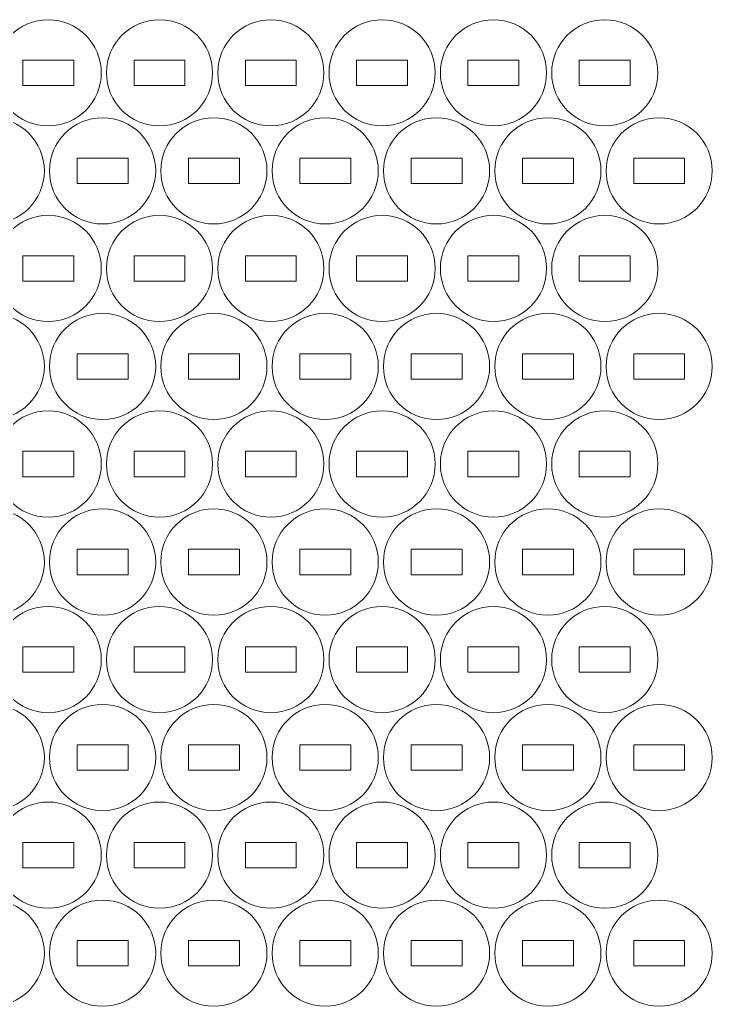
# Model space of a CAD drawing. Header units: millimetres. Extents: x -337 to 336, y -261 to 261.
# Drawn here: x 172.8 to 254.3, y -103 to 13.1 of the extents above; entities that cross this region are included whole.
import ezdxf

# ---------------------------------------------------------------- set-up
doc = ezdxf.new("R2010")
doc.units = ezdxf.units.MM
doc.header["$MEASUREMENT"] = 0
doc.layers.add('Camada 1', color=7, linetype='Continuous')

msp = doc.modelspace()

# ---------------------------------------------------------------- linework, layer by layer
at = {"layer": 'Camada 1', "lineweight": 20}
for points in [[(169.8763, 6.8705), (169.8763, 3.4187), (172.6745, 0.6205), (176.1263, 0.6205), (176.1263, 0.6205), (179.5781, 0.6205), (182.3763, 3.4187), (182.3763, 6.8705), (182.3763, 6.8705), (182.3763, 10.3223), (179.5781, 13.1205), (176.1263, 13.1205), (176.1263, 13.1205), (172.6745, 13.1205), (169.8763, 10.3223), (169.8763, 6.8705)], [(182.9799, 6.8705), (182.9799, 3.4187), (185.7781, 0.6205), (189.2299, 0.6205), (189.2299, 0.6205), (192.6817, 0.6205), (195.4799, 3.4187), (195.4799, 6.8705), (195.4799, 6.8705), (195.4799, 10.3223), (192.6817, 13.1205), (189.2299, 13.1205), (189.2299, 13.1205), (185.7781, 13.1205), (182.9799, 10.3223), (182.9799, 6.8705)], [(196.0835, 6.8705), (196.0835, 3.4187), (198.8817, 0.6205), (202.3335, 0.6205), (202.3335, 0.6205), (205.7853, 0.6205), (208.5835, 3.4187), (208.5835, 6.8705), (208.5835, 6.8705), (208.5835, 10.3223), (205.7853, 13.1205), (202.3335, 13.1205), (202.3335, 13.1205), (198.8817, 13.1205), (196.0835, 10.3223), (196.0835, 6.8705)], [(209.1871, 6.8705), (209.1871, 3.4187), (211.9853, 0.6205), (215.4371, 0.6205), (215.4371, 0.6205), (218.8889, 0.6205), (221.6871, 3.4187), (221.6871, 6.8705), (221.6871, 6.8705), (221.6871, 10.3223), (218.8889, 13.1205), (215.4371, 13.1205), (215.4371, 13.1205), (211.9853, 13.1205), (209.1871, 10.3223), (209.1871, 6.8705)], [(222.2907, 6.8705), (222.2907, 3.4187), (225.0889, 0.6205), (228.5407, 0.6205), (228.5407, 0.6205), (231.9925, 0.6205), (234.7907, 3.4187), (234.7907, 6.8705), (234.7907, 6.8705), (234.7907, 10.3223), (231.9925, 13.1205), (228.5407, 13.1205), (228.5407, 13.1205), (225.0889, 13.1205), (222.2907, 10.3223), (222.2907, 6.8705)], [(235.3943, 6.8705), (235.3943, 3.4187), (238.1925, 0.6205), (241.6443, 0.6205), (241.6443, 0.6205), (245.0961, 0.6205), (247.8943, 3.4187), (247.8943, 6.8705), (247.8943, 6.8705), (247.8943, 10.3223), (245.0961, 13.1205), (241.6443, 13.1205), (241.6443, 13.1205), (238.1925, 13.1205), (235.3943, 10.3223), (235.3943, 6.8705)], [(173.1263, 8.3705), (173.1263, 8.3705), (173.1263, 5.3705), (173.1263, 5.3705), (173.1263, 5.3705), (173.1263, 5.3705), (179.1263, 5.3705), (179.1263, 5.3705), (179.1263, 5.3705), (179.1263, 5.3705), (179.1263, 8.3705), (179.1263, 8.3705), (179.1263, 8.3705), (179.1263, 8.3705), (173.1263, 8.3705), (173.1263, 8.3705)], [(186.2299, 8.3705), (186.2299, 8.3705), (186.2299, 5.3705), (186.2299, 5.3705), (186.2299, 5.3705), (186.2299, 5.3705), (192.2299, 5.3705), (192.2299, 5.3705), (192.2299, 5.3705), (192.2299, 5.3705), (192.2299, 8.3705), (192.2299, 8.3705), (192.2299, 8.3705), (192.2299, 8.3705), (186.2299, 8.3705), (186.2299, 8.3705)], [(199.3335, 8.3705), (199.3335, 8.3705), (199.3335, 5.3705), (199.3335, 5.3705), (199.3335, 5.3705), (199.3335, 5.3705), (205.3335, 5.3705), (205.3335, 5.3705), (205.3335, 5.3705), (205.3335, 5.3705), (205.3335, 8.3705), (205.3335, 8.3705), (205.3335, 8.3705), (205.3335, 8.3705), (199.3335, 8.3705), (199.3335, 8.3705)], [(212.4371, 8.3705), (212.4371, 8.3705), (212.4371, 5.3705), (212.4371, 5.3705), (212.4371, 5.3705), (212.4371, 5.3705), (218.4371, 5.3705), (218.4371, 5.3705), (218.4371, 5.3705), (218.4371, 5.3705), (218.4371, 8.3705), (218.4371, 8.3705), (218.4371, 8.3705), (218.4371, 8.3705), (212.4371, 8.3705), (212.4371, 8.3705)], [(225.5407, 8.3705), (225.5407, 8.3705), (225.5407, 5.3705), (225.5407, 5.3705), (225.5407, 5.3705), (225.5407, 5.3705), (231.5407, 5.3705), (231.5407, 5.3705), (231.5407, 5.3705), (231.5407, 5.3705), (231.5407, 8.3705), (231.5407, 8.3705), (231.5407, 8.3705), (231.5407, 8.3705), (225.5407, 8.3705), (225.5407, 8.3705)], [(238.6443, 8.3705), (238.6443, 8.3705), (238.6443, 5.3705), (238.6443, 5.3705), (238.6443, 5.3705), (238.6443, 5.3705), (244.6443, 5.3705), (244.6443, 5.3705), (244.6443, 5.3705), (244.6443, 5.3705), (244.6443, 8.3705), (244.6443, 8.3705), (244.6443, 8.3705), (244.6443, 8.3705), (238.6443, 8.3705), (238.6443, 8.3705)], [(163.1756, -4.6653), (163.1756, -8.1171), (165.9738, -10.9153), (169.4256, -10.9153), (169.4256, -10.9153), (172.8774, -10.9153), (175.6756, -8.1171), (175.6756, -4.6653), (175.6756, -4.6653), (175.6756, -1.2135), (172.8774, 1.5847), (169.4256, 1.5847), (169.4256, 1.5847), (165.9738, 1.5847), (163.1756, -1.2135), (163.1756, -4.6653)], [(176.2792, -4.6653), (176.2792, -8.1171), (179.0774, -10.9153), (182.5292, -10.9153), (182.5292, -10.9153), (185.981, -10.9153), (188.7792, -8.1171), (188.7792, -4.6653), (188.7792, -4.6653), (188.7792, -1.2135), (185.981, 1.5847), (182.5292, 1.5847), (182.5292, 1.5847), (179.0774, 1.5847), (176.2792, -1.2135), (176.2792, -4.6653)], [(189.3828, -4.6653), (189.3828, -8.1171), (192.181, -10.9153), (195.6328, -10.9153), (195.6328, -10.9153), (199.0846, -10.9153), (201.8828, -8.1171), (201.8828, -4.6653), (201.8828, -4.6653), (201.8828, -1.2135), (199.0846, 1.5847), (195.6328, 1.5847), (195.6328, 1.5847), (192.181, 1.5847), (189.3828, -1.2135), (189.3828, -4.6653)], [(202.4864, -4.6653), (202.4864, -8.1171), (205.2846, -10.9153), (208.7364, -10.9153), (208.7364, -10.9153), (212.1882, -10.9153), (214.9864, -8.1171), (214.9864, -4.6653), (214.9864, -4.6653), (214.9864, -1.2135), (212.1882, 1.5847), (208.7364, 1.5847), (208.7364, 1.5847), (205.2846, 1.5847), (202.4864, -1.2135), (202.4864, -4.6653)], [(215.59, -4.6653), (215.59, -8.1171), (218.3882, -10.9153), (221.84, -10.9153), (221.84, -10.9153), (225.2918, -10.9153), (228.09, -8.1171), (228.09, -4.6653), (228.09, -4.6653), (228.09, -1.2135), (225.2918, 1.5847), (221.84, 1.5847), (221.84, 1.5847), (218.3882, 1.5847), (215.59, -1.2135), (215.59, -4.6653)], [(228.6936, -4.6653), (228.6936, -8.1171), (231.4918, -10.9153), (234.9436, -10.9153), (234.9436, -10.9153), (238.3954, -10.9153), (241.1936, -8.1171), (241.1936, -4.6653), (241.1936, -4.6653), (241.1936, -1.2135), (238.3954, 1.5847), (234.9436, 1.5847), (234.9436, 1.5847), (231.4918, 1.5847), (228.6936, -1.2135), (228.6936, -4.6653)], [(241.7972, -4.6653), (241.7972, -8.1171), (244.5954, -10.9153), (248.0472, -10.9153), (248.0472, -10.9153), (251.499, -10.9153), (254.2972, -8.1171), (254.2972, -4.6653), (254.2972, -4.6653), (254.2972, -1.2135), (251.499, 1.5847), (248.0472, 1.5847), (248.0472, 1.5847), (244.5954, 1.5847), (241.7972, -1.2135), (241.7972, -4.6653)], [(179.5292, -3.1653), (179.5292, -3.1653), (179.5292, -6.1653), (179.5292, -6.1653), (179.5292, -6.1653), (179.5292, -6.1653), (185.5292, -6.1653), (185.5292, -6.1653), (185.5292, -6.1653), (185.5292, -6.1653), (185.5292, -3.1653), (185.5292, -3.1653), (185.5292, -3.1653), (185.5292, -3.1653), (179.5292, -3.1653), (179.5292, -3.1653)], [(192.6328, -3.1653), (192.6328, -3.1653), (192.6328, -6.1653), (192.6328, -6.1653), (192.6328, -6.1653), (192.6328, -6.1653), (198.6328, -6.1653), (198.6328, -6.1653), (198.6328, -6.1653), (198.6328, -6.1653), (198.6328, -3.1653), (198.6328, -3.1653), (198.6328, -3.1653), (198.6328, -3.1653), (192.6328, -3.1653), (192.6328, -3.1653)], [(205.7364, -3.1653), (205.7364, -3.1653), (205.7364, -6.1653), (205.7364, -6.1653), (205.7364, -6.1653), (205.7364, -6.1653), (211.7364, -6.1653), (211.7364, -6.1653), (211.7364, -6.1653), (211.7364, -6.1653), (211.7364, -3.1653), (211.7364, -3.1653), (211.7364, -3.1653), (211.7364, -3.1653), (205.7364, -3.1653), (205.7364, -3.1653)], [(218.84, -3.1653), (218.84, -3.1653), (218.84, -6.1653), (218.84, -6.1653), (218.84, -6.1653), (218.84, -6.1653), (224.84, -6.1653), (224.84, -6.1653), (224.84, -6.1653), (224.84, -6.1653), (224.84, -3.1653), (224.84, -3.1653), (224.84, -3.1653), (224.84, -3.1653), (218.84, -3.1653), (218.84, -3.1653)], [(231.9436, -3.1653), (231.9436, -3.1653), (231.9436, -6.1653), (231.9436, -6.1653), (231.9436, -6.1653), (231.9436, -6.1653), (237.9436, -6.1653), (237.9436, -6.1653), (237.9436, -6.1653), (237.9436, -6.1653), (237.9436, -3.1653), (237.9436, -3.1653), (237.9436, -3.1653), (237.9436, -3.1653), (231.9436, -3.1653), (231.9436, -3.1653)], [(245.0472, -3.1653), (245.0472, -3.1653), (245.0472, -6.1653), (245.0472, -6.1653), (245.0472, -6.1653), (245.0472, -6.1653), (251.0472, -6.1653), (251.0472, -6.1653), (251.0472, -6.1653), (251.0472, -6.1653), (251.0472, -3.1653), (251.0472, -3.1653), (251.0472, -3.1653), (251.0472, -3.1653), (245.0472, -3.1653), (245.0472, -3.1653)], [(169.8763, -16.1483), (169.8763, -19.6001), (172.6745, -22.3983), (176.1263, -22.3983), (176.1263, -22.3983), (179.5781, -22.3983), (182.3763, -19.6001), (182.3763, -16.1483), (182.3763, -16.1483), (182.3763, -12.6965), (179.5781, -9.8983), (176.1263, -9.8983), (176.1263, -9.8983), (172.6745, -9.8983), (169.8763, -12.6965), (169.8763, -16.1483)], [(182.9799, -16.1483), (182.9799, -19.6001), (185.7781, -22.3983), (189.2299, -22.3983), (189.2299, -22.3983), (192.6817, -22.3983), (195.4799, -19.6001), (195.4799, -16.1483), (195.4799, -16.1483), (195.4799, -12.6965), (192.6817, -9.8983), (189.2299, -9.8983), (189.2299, -9.8983), (185.7781, -9.8983), (182.9799, -12.6965), (182.9799, -16.1483)], [(196.0835, -16.1483), (196.0835, -19.6001), (198.8817, -22.3983), (202.3335, -22.3983), (202.3335, -22.3983), (205.7853, -22.3983), (208.5835, -19.6001), (208.5835, -16.1483), (208.5835, -16.1483), (208.5835, -12.6965), (205.7853, -9.8983), (202.3335, -9.8983), (202.3335, -9.8983), (198.8817, -9.8983), (196.0835, -12.6965), (196.0835, -16.1483)], [(209.1871, -16.1483), (209.1871, -19.6001), (211.9853, -22.3983), (215.4371, -22.3983), (215.4371, -22.3983), (218.8889, -22.3983), (221.6871, -19.6001), (221.6871, -16.1483), (221.6871, -16.1483), (221.6871, -12.6965), (218.8889, -9.8983), (215.4371, -9.8983), (215.4371, -9.8983), (211.9853, -9.8983), (209.1871, -12.6965), (209.1871, -16.1483)], [(222.2907, -16.1483), (222.2907, -19.6001), (225.0889, -22.3983), (228.5407, -22.3983), (228.5407, -22.3983), (231.9925, -22.3983), (234.7907, -19.6001), (234.7907, -16.1483), (234.7907, -16.1483), (234.7907, -12.6965), (231.9925, -9.8983), (228.5407, -9.8983), (228.5407, -9.8983), (225.0889, -9.8983), (222.2907, -12.6965), (222.2907, -16.1483)], [(235.3943, -16.1483), (235.3943, -19.6001), (238.1925, -22.3983), (241.6443, -22.3983), (241.6443, -22.3983), (245.0961, -22.3983), (247.8943, -19.6001), (247.8943, -16.1483), (247.8943, -16.1483), (247.8943, -12.6965), (245.0961, -9.8983), (241.6443, -9.8983), (241.6443, -9.8983), (238.1925, -9.8983), (235.3943, -12.6965), (235.3943, -16.1483)], [(173.1263, -14.6483), (173.1263, -14.6483), (173.1263, -17.6483), (173.1263, -17.6483), (173.1263, -17.6483), (173.1263, -17.6483), (179.1263, -17.6483), (179.1263, -17.6483), (179.1263, -17.6483), (179.1263, -17.6483), (179.1263, -14.6483), (179.1263, -14.6483), (179.1263, -14.6483), (179.1263, -14.6483), (173.1263, -14.6483), (173.1263, -14.6483)], [(186.2299, -14.6483), (186.2299, -14.6483), (186.2299, -17.6483), (186.2299, -17.6483), (186.2299, -17.6483), (186.2299, -17.6483), (192.2299, -17.6483), (192.2299, -17.6483), (192.2299, -17.6483), (192.2299, -17.6483), (192.2299, -14.6483), (192.2299, -14.6483), (192.2299, -14.6483), (192.2299, -14.6483), (186.2299, -14.6483), (186.2299, -14.6483)], [(199.3335, -14.6483), (199.3335, -14.6483), (199.3335, -17.6483), (199.3335, -17.6483), (199.3335, -17.6483), (199.3335, -17.6483), (205.3335, -17.6483), (205.3335, -17.6483), (205.3335, -17.6483), (205.3335, -17.6483), (205.3335, -14.6483), (205.3335, -14.6483), (205.3335, -14.6483), (205.3335, -14.6483), (199.3335, -14.6483), (199.3335, -14.6483)], [(212.4371, -14.6483), (212.4371, -14.6483), (212.4371, -17.6483), (212.4371, -17.6483), (212.4371, -17.6483), (212.4371, -17.6483), (218.4371, -17.6483), (218.4371, -17.6483), (218.4371, -17.6483), (218.4371, -17.6483), (218.4371, -14.6483), (218.4371, -14.6483), (218.4371, -14.6483), (218.4371, -14.6483), (212.4371, -14.6483), (212.4371, -14.6483)], [(225.5407, -14.6483), (225.5407, -14.6483), (225.5407, -17.6483), (225.5407, -17.6483), (225.5407, -17.6483), (225.5407, -17.6483), (231.5407, -17.6483), (231.5407, -17.6483), (231.5407, -17.6483), (231.5407, -17.6483), (231.5407, -14.6483), (231.5407, -14.6483), (231.5407, -14.6483), (231.5407, -14.6483), (225.5407, -14.6483), (225.5407, -14.6483)], [(238.6443, -14.6483), (238.6443, -14.6483), (238.6443, -17.6483), (238.6443, -17.6483), (238.6443, -17.6483), (238.6443, -17.6483), (244.6443, -17.6483), (244.6443, -17.6483), (244.6443, -17.6483), (244.6443, -17.6483), (244.6443, -14.6483), (244.6443, -14.6483), (244.6443, -14.6483), (244.6443, -14.6483), (238.6443, -14.6483), (238.6443, -14.6483)], [(163.1756, -27.6841), (163.1756, -31.1359), (165.9738, -33.9341), (169.4256, -33.9341), (169.4256, -33.9341), (172.8774, -33.9341), (175.6756, -31.1359), (175.6756, -27.6841), (175.6756, -27.6841), (175.6756, -24.2323), (172.8774, -21.4341), (169.4256, -21.4341), (169.4256, -21.4341), (165.9738, -21.4341), (163.1756, -24.2323), (163.1756, -27.6841)], [(176.2792, -27.6841), (176.2792, -31.1359), (179.0774, -33.9341), (182.5292, -33.9341), (182.5292, -33.9341), (185.981, -33.9341), (188.7792, -31.1359), (188.7792, -27.6841), (188.7792, -27.6841), (188.7792, -24.2323), (185.981, -21.4341), (182.5292, -21.4341), (182.5292, -21.4341), (179.0774, -21.4341), (176.2792, -24.2323), (176.2792, -27.6841)], [(189.3828, -27.6841), (189.3828, -31.1359), (192.181, -33.9341), (195.6328, -33.9341), (195.6328, -33.9341), (199.0846, -33.9341), (201.8828, -31.1359), (201.8828, -27.6841), (201.8828, -27.6841), (201.8828, -24.2323), (199.0846, -21.4341), (195.6328, -21.4341), (195.6328, -21.4341), (192.181, -21.4341), (189.3828, -24.2323), (189.3828, -27.6841)], [(202.4864, -27.6841), (202.4864, -31.1359), (205.2846, -33.9341), (208.7364, -33.9341), (208.7364, -33.9341), (212.1882, -33.9341), (214.9864, -31.1359), (214.9864, -27.6841), (214.9864, -27.6841), (214.9864, -24.2323), (212.1882, -21.4341), (208.7364, -21.4341), (208.7364, -21.4341), (205.2846, -21.4341), (202.4864, -24.2323), (202.4864, -27.6841)], [(215.59, -27.6841), (215.59, -31.1359), (218.3882, -33.9341), (221.84, -33.9341), (221.84, -33.9341), (225.2918, -33.9341), (228.09, -31.1359), (228.09, -27.6841), (228.09, -27.6841), (228.09, -24.2323), (225.2918, -21.4341), (221.84, -21.4341), (221.84, -21.4341), (218.3882, -21.4341), (215.59, -24.2323), (215.59, -27.6841)], [(228.6936, -27.6841), (228.6936, -31.1359), (231.4918, -33.9341), (234.9436, -33.9341), (234.9436, -33.9341), (238.3954, -33.9341), (241.1936, -31.1359), (241.1936, -27.6841), (241.1936, -27.6841), (241.1936, -24.2323), (238.3954, -21.4341), (234.9436, -21.4341), (234.9436, -21.4341), (231.4918, -21.4341), (228.6936, -24.2323), (228.6936, -27.6841)], [(241.7972, -27.6841), (241.7972, -31.1359), (244.5954, -33.9341), (248.0472, -33.9341), (248.0472, -33.9341), (251.499, -33.9341), (254.2972, -31.1359), (254.2972, -27.6841), (254.2972, -27.6841), (254.2972, -24.2323), (251.499, -21.4341), (248.0472, -21.4341), (248.0472, -21.4341), (244.5954, -21.4341), (241.7972, -24.2323), (241.7972, -27.6841)], [(179.5292, -26.1841), (179.5292, -26.1841), (179.5292, -29.1841), (179.5292, -29.1841), (179.5292, -29.1841), (179.5292, -29.1841), (185.5292, -29.1841), (185.5292, -29.1841), (185.5292, -29.1841), (185.5292, -29.1841), (185.5292, -26.1841), (185.5292, -26.1841), (185.5292, -26.1841), (185.5292, -26.1841), (179.5292, -26.1841), (179.5292, -26.1841)], [(192.6328, -26.1841), (192.6328, -26.1841), (192.6328, -29.1841), (192.6328, -29.1841), (192.6328, -29.1841), (192.6328, -29.1841), (198.6328, -29.1841), (198.6328, -29.1841), (198.6328, -29.1841), (198.6328, -29.1841), (198.6328, -26.1841), (198.6328, -26.1841), (198.6328, -26.1841), (198.6328, -26.1841), (192.6328, -26.1841), (192.6328, -26.1841)], [(205.7364, -26.1841), (205.7364, -26.1841), (205.7364, -29.1841), (205.7364, -29.1841), (205.7364, -29.1841), (205.7364, -29.1841), (211.7364, -29.1841), (211.7364, -29.1841), (211.7364, -29.1841), (211.7364, -29.1841), (211.7364, -26.1841), (211.7364, -26.1841), (211.7364, -26.1841), (211.7364, -26.1841), (205.7364, -26.1841), (205.7364, -26.1841)], [(218.84, -26.1841), (218.84, -26.1841), (218.84, -29.1841), (218.84, -29.1841), (218.84, -29.1841), (218.84, -29.1841), (224.84, -29.1841), (224.84, -29.1841), (224.84, -29.1841), (224.84, -29.1841), (224.84, -26.1841), (224.84, -26.1841), (224.84, -26.1841), (224.84, -26.1841), (218.84, -26.1841), (218.84, -26.1841)], [(231.9436, -26.1841), (231.9436, -26.1841), (231.9436, -29.1841), (231.9436, -29.1841), (231.9436, -29.1841), (231.9436, -29.1841), (237.9436, -29.1841), (237.9436, -29.1841), (237.9436, -29.1841), (237.9436, -29.1841), (237.9436, -26.1841), (237.9436, -26.1841), (237.9436, -26.1841), (237.9436, -26.1841), (231.9436, -26.1841), (231.9436, -26.1841)], [(245.0472, -26.1841), (245.0472, -26.1841), (245.0472, -29.1841), (245.0472, -29.1841), (245.0472, -29.1841), (245.0472, -29.1841), (251.0472, -29.1841), (251.0472, -29.1841), (251.0472, -29.1841), (251.0472, -29.1841), (251.0472, -26.1841), (251.0472, -26.1841), (251.0472, -26.1841), (251.0472, -26.1841), (245.0472, -26.1841), (245.0472, -26.1841)], [(169.8763, -39.1671), (169.8763, -42.6189), (172.6745, -45.4171), (176.1263, -45.4171), (176.1263, -45.4171), (179.5781, -45.4171), (182.3763, -42.6189), (182.3763, -39.1671), (182.3763, -39.1671), (182.3763, -35.7153), (179.5781, -32.9171), (176.1263, -32.9171), (176.1263, -32.9171), (172.6745, -32.9171), (169.8763, -35.7153), (169.8763, -39.1671)], [(182.9799, -39.1671), (182.9799, -42.6189), (185.7781, -45.4171), (189.2299, -45.4171), (189.2299, -45.4171), (192.6817, -45.4171), (195.4799, -42.6189), (195.4799, -39.1671), (195.4799, -39.1671), (195.4799, -35.7153), (192.6817, -32.9171), (189.2299, -32.9171), (189.2299, -32.9171), (185.7781, -32.9171), (182.9799, -35.7153), (182.9799, -39.1671)], [(196.0835, -39.1671), (196.0835, -42.6189), (198.8817, -45.4171), (202.3335, -45.4171), (202.3335, -45.4171), (205.7853, -45.4171), (208.5835, -42.6189), (208.5835, -39.1671), (208.5835, -39.1671), (208.5835, -35.7153), (205.7853, -32.9171), (202.3335, -32.9171), (202.3335, -32.9171), (198.8817, -32.9171), (196.0835, -35.7153), (196.0835, -39.1671)], [(209.1871, -39.1671), (209.1871, -42.6189), (211.9853, -45.4171), (215.4371, -45.4171), (215.4371, -45.4171), (218.8889, -45.4171), (221.6871, -42.6189), (221.6871, -39.1671), (221.6871, -39.1671), (221.6871, -35.7153), (218.8889, -32.9171), (215.4371, -32.9171), (215.4371, -32.9171), (211.9853, -32.9171), (209.1871, -35.7153), (209.1871, -39.1671)], [(222.2907, -39.1671), (222.2907, -42.6189), (225.0889, -45.4171), (228.5407, -45.4171), (228.5407, -45.4171), (231.9925, -45.4171), (234.7907, -42.6189), (234.7907, -39.1671), (234.7907, -39.1671), (234.7907, -35.7153), (231.9925, -32.9171), (228.5407, -32.9171), (228.5407, -32.9171), (225.0889, -32.9171), (222.2907, -35.7153), (222.2907, -39.1671)], [(235.3943, -39.1671), (235.3943, -42.6189), (238.1925, -45.4171), (241.6443, -45.4171), (241.6443, -45.4171), (245.0961, -45.4171), (247.8943, -42.6189), (247.8943, -39.1671), (247.8943, -39.1671), (247.8943, -35.7153), (245.0961, -32.9171), (241.6443, -32.9171), (241.6443, -32.9171), (238.1925, -32.9171), (235.3943, -35.7153), (235.3943, -39.1671)], [(173.1263, -37.6671), (173.1263, -37.6671), (173.1263, -40.6671), (173.1263, -40.6671), (173.1263, -40.6671), (173.1263, -40.6671), (179.1263, -40.6671), (179.1263, -40.6671), (179.1263, -40.6671), (179.1263, -40.6671), (179.1263, -37.6671), (179.1263, -37.6671), (179.1263, -37.6671), (179.1263, -37.6671), (173.1263, -37.6671), (173.1263, -37.6671)], [(186.2299, -37.6671), (186.2299, -37.6671), (186.2299, -40.6671), (186.2299, -40.6671), (186.2299, -40.6671), (186.2299, -40.6671), (192.2299, -40.6671), (192.2299, -40.6671), (192.2299, -40.6671), (192.2299, -40.6671), (192.2299, -37.6671), (192.2299, -37.6671), (192.2299, -37.6671), (192.2299, -37.6671), (186.2299, -37.6671), (186.2299, -37.6671)], [(199.3335, -37.6671), (199.3335, -37.6671), (199.3335, -40.6671), (199.3335, -40.6671), (199.3335, -40.6671), (199.3335, -40.6671), (205.3335, -40.6671), (205.3335, -40.6671), (205.3335, -40.6671), (205.3335, -40.6671), (205.3335, -37.6671), (205.3335, -37.6671), (205.3335, -37.6671), (205.3335, -37.6671), (199.3335, -37.6671), (199.3335, -37.6671)], [(212.4371, -37.6671), (212.4371, -37.6671), (212.4371, -40.6671), (212.4371, -40.6671), (212.4371, -40.6671), (212.4371, -40.6671), (218.4371, -40.6671), (218.4371, -40.6671), (218.4371, -40.6671), (218.4371, -40.6671), (218.4371, -37.6671), (218.4371, -37.6671), (218.4371, -37.6671), (218.4371, -37.6671), (212.4371, -37.6671), (212.4371, -37.6671)], [(225.5407, -37.6671), (225.5407, -37.6671), (225.5407, -40.6671), (225.5407, -40.6671), (225.5407, -40.6671), (225.5407, -40.6671), (231.5407, -40.6671), (231.5407, -40.6671), (231.5407, -40.6671), (231.5407, -40.6671), (231.5407, -37.6671), (231.5407, -37.6671), (231.5407, -37.6671), (231.5407, -37.6671), (225.5407, -37.6671), (225.5407, -37.6671)], [(238.6443, -37.6671), (238.6443, -37.6671), (238.6443, -40.6671), (238.6443, -40.6671), (238.6443, -40.6671), (238.6443, -40.6671), (244.6443, -40.6671), (244.6443, -40.6671), (244.6443, -40.6671), (244.6443, -40.6671), (244.6443, -37.6671), (244.6443, -37.6671), (244.6443, -37.6671), (244.6443, -37.6671), (238.6443, -37.6671), (238.6443, -37.6671)], [(163.1756, -50.7029), (163.1756, -54.1547), (165.9738, -56.9529), (169.4256, -56.9529), (169.4256, -56.9529), (172.8774, -56.9529), (175.6756, -54.1547), (175.6756, -50.7029), (175.6756, -50.7029), (175.6756, -47.2511), (172.8774, -44.4529), (169.4256, -44.4529), (169.4256, -44.4529), (165.9738, -44.4529), (163.1756, -47.2511), (163.1756, -50.7029)], [(176.2792, -50.7029), (176.2792, -54.1547), (179.0774, -56.9529), (182.5292, -56.9529), (182.5292, -56.9529), (185.981, -56.9529), (188.7792, -54.1547), (188.7792, -50.7029), (188.7792, -50.7029), (188.7792, -47.2511), (185.981, -44.4529), (182.5292, -44.4529), (182.5292, -44.4529), (179.0774, -44.4529), (176.2792, -47.2511), (176.2792, -50.7029)], [(189.3828, -50.7029), (189.3828, -54.1547), (192.181, -56.9529), (195.6328, -56.9529), (195.6328, -56.9529), (199.0846, -56.9529), (201.8828, -54.1547), (201.8828, -50.7029), (201.8828, -50.7029), (201.8828, -47.2511), (199.0846, -44.4529), (195.6328, -44.4529), (195.6328, -44.4529), (192.181, -44.4529), (189.3828, -47.2511), (189.3828, -50.7029)], [(202.4864, -50.7029), (202.4864, -54.1547), (205.2846, -56.9529), (208.7364, -56.9529), (208.7364, -56.9529), (212.1882, -56.9529), (214.9864, -54.1547), (214.9864, -50.7029), (214.9864, -50.7029), (214.9864, -47.2511), (212.1882, -44.4529), (208.7364, -44.4529), (208.7364, -44.4529), (205.2846, -44.4529), (202.4864, -47.2511), (202.4864, -50.7029)], [(215.59, -50.7029), (215.59, -54.1547), (218.3882, -56.9529), (221.84, -56.9529), (221.84, -56.9529), (225.2918, -56.9529), (228.09, -54.1547), (228.09, -50.7029), (228.09, -50.7029), (228.09, -47.2511), (225.2918, -44.4529), (221.84, -44.4529), (221.84, -44.4529), (218.3882, -44.4529), (215.59, -47.2511), (215.59, -50.7029)], [(228.6936, -50.7029), (228.6936, -54.1547), (231.4918, -56.9529), (234.9436, -56.9529), (234.9436, -56.9529), (238.3954, -56.9529), (241.1936, -54.1547), (241.1936, -50.7029), (241.1936, -50.7029), (241.1936, -47.2511), (238.3954, -44.4529), (234.9436, -44.4529), (234.9436, -44.4529), (231.4918, -44.4529), (228.6936, -47.2511), (228.6936, -50.7029)], [(241.7972, -50.7029), (241.7972, -54.1547), (244.5954, -56.9529), (248.0472, -56.9529), (248.0472, -56.9529), (251.499, -56.9529), (254.2972, -54.1547), (254.2972, -50.7029), (254.2972, -50.7029), (254.2972, -47.2511), (251.499, -44.4529), (248.0472, -44.4529), (248.0472, -44.4529), (244.5954, -44.4529), (241.7972, -47.2511), (241.7972, -50.7029)], [(179.5292, -49.2029), (179.5292, -49.2029), (179.5292, -52.2029), (179.5292, -52.2029), (179.5292, -52.2029), (179.5292, -52.2029), (185.5292, -52.2029), (185.5292, -52.2029), (185.5292, -52.2029), (185.5292, -52.2029), (185.5292, -49.2029), (185.5292, -49.2029), (185.5292, -49.2029), (185.5292, -49.2029), (179.5292, -49.2029), (179.5292, -49.2029)], [(192.6328, -49.2029), (192.6328, -49.2029), (192.6328, -52.2029), (192.6328, -52.2029), (192.6328, -52.2029), (192.6328, -52.2029), (198.6328, -52.2029), (198.6328, -52.2029), (198.6328, -52.2029), (198.6328, -52.2029), (198.6328, -49.2029), (198.6328, -49.2029), (198.6328, -49.2029), (198.6328, -49.2029), (192.6328, -49.2029), (192.6328, -49.2029)], [(205.7364, -49.2029), (205.7364, -49.2029), (205.7364, -52.2029), (205.7364, -52.2029), (205.7364, -52.2029), (205.7364, -52.2029), (211.7364, -52.2029), (211.7364, -52.2029), (211.7364, -52.2029), (211.7364, -52.2029), (211.7364, -49.2029), (211.7364, -49.2029), (211.7364, -49.2029), (211.7364, -49.2029), (205.7364, -49.2029), (205.7364, -49.2029)], [(218.84, -49.2029), (218.84, -49.2029), (218.84, -52.2029), (218.84, -52.2029), (218.84, -52.2029), (218.84, -52.2029), (224.84, -52.2029), (224.84, -52.2029), (224.84, -52.2029), (224.84, -52.2029), (224.84, -49.2029), (224.84, -49.2029), (224.84, -49.2029), (224.84, -49.2029), (218.84, -49.2029), (218.84, -49.2029)], [(231.9436, -49.2029), (231.9436, -49.2029), (231.9436, -52.2029), (231.9436, -52.2029), (231.9436, -52.2029), (231.9436, -52.2029), (237.9436, -52.2029), (237.9436, -52.2029), (237.9436, -52.2029), (237.9436, -52.2029), (237.9436, -49.2029), (237.9436, -49.2029), (237.9436, -49.2029), (237.9436, -49.2029), (231.9436, -49.2029), (231.9436, -49.2029)], [(245.0472, -49.2029), (245.0472, -49.2029), (245.0472, -52.2029), (245.0472, -52.2029), (245.0472, -52.2029), (245.0472, -52.2029), (251.0472, -52.2029), (251.0472, -52.2029), (251.0472, -52.2029), (251.0472, -52.2029), (251.0472, -49.2029), (251.0472, -49.2029), (251.0472, -49.2029), (251.0472, -49.2029), (245.0472, -49.2029), (245.0472, -49.2029)], [(169.8763, -62.1859), (169.8763, -65.6377), (172.6745, -68.4359), (176.1263, -68.4359), (176.1263, -68.4359), (179.5781, -68.4359), (182.3763, -65.6377), (182.3763, -62.1859), (182.3763, -62.1859), (182.3763, -58.7341), (179.5781, -55.9359), (176.1263, -55.9359), (176.1263, -55.9359), (172.6745, -55.9359), (169.8763, -58.7341), (169.8763, -62.1859)], [(182.9799, -62.1859), (182.9799, -65.6377), (185.7781, -68.4359), (189.2299, -68.4359), (189.2299, -68.4359), (192.6817, -68.4359), (195.4799, -65.6377), (195.4799, -62.1859), (195.4799, -62.1859), (195.4799, -58.7341), (192.6817, -55.9359), (189.2299, -55.9359), (189.2299, -55.9359), (185.7781, -55.9359), (182.9799, -58.7341), (182.9799, -62.1859)], [(196.0835, -62.1859), (196.0835, -65.6377), (198.8817, -68.4359), (202.3335, -68.4359), (202.3335, -68.4359), (205.7853, -68.4359), (208.5835, -65.6377), (208.5835, -62.1859), (208.5835, -62.1859), (208.5835, -58.7341), (205.7853, -55.9359), (202.3335, -55.9359), (202.3335, -55.9359), (198.8817, -55.9359), (196.0835, -58.7341), (196.0835, -62.1859)], [(209.1871, -62.1859), (209.1871, -65.6377), (211.9853, -68.4359), (215.4371, -68.4359), (215.4371, -68.4359), (218.8889, -68.4359), (221.6871, -65.6377), (221.6871, -62.1859), (221.6871, -62.1859), (221.6871, -58.7341), (218.8889, -55.9359), (215.4371, -55.9359), (215.4371, -55.9359), (211.9853, -55.9359), (209.1871, -58.7341), (209.1871, -62.1859)], [(222.2907, -62.1859), (222.2907, -65.6377), (225.0889, -68.4359), (228.5407, -68.4359), (228.5407, -68.4359), (231.9925, -68.4359), (234.7907, -65.6377), (234.7907, -62.1859), (234.7907, -62.1859), (234.7907, -58.7341), (231.9925, -55.9359), (228.5407, -55.9359), (228.5407, -55.9359), (225.0889, -55.9359), (222.2907, -58.7341), (222.2907, -62.1859)], [(235.3943, -62.1859), (235.3943, -65.6377), (238.1925, -68.4359), (241.6443, -68.4359), (241.6443, -68.4359), (245.0961, -68.4359), (247.8943, -65.6377), (247.8943, -62.1859), (247.8943, -62.1859), (247.8943, -58.7341), (245.0961, -55.9359), (241.6443, -55.9359), (241.6443, -55.9359), (238.1925, -55.9359), (235.3943, -58.7341), (235.3943, -62.1859)], [(173.1263, -60.6859), (173.1263, -60.6859), (173.1263, -63.6859), (173.1263, -63.6859), (173.1263, -63.6859), (173.1263, -63.6859), (179.1263, -63.6859), (179.1263, -63.6859), (179.1263, -63.6859), (179.1263, -63.6859), (179.1263, -60.6859), (179.1263, -60.6859), (179.1263, -60.6859), (179.1263, -60.6859), (173.1263, -60.6859), (173.1263, -60.6859)], [(186.2299, -60.6859), (186.2299, -60.6859), (186.2299, -63.6859), (186.2299, -63.6859), (186.2299, -63.6859), (186.2299, -63.6859), (192.2299, -63.6859), (192.2299, -63.6859), (192.2299, -63.6859), (192.2299, -63.6859), (192.2299, -60.6859), (192.2299, -60.6859), (192.2299, -60.6859), (192.2299, -60.6859), (186.2299, -60.6859), (186.2299, -60.6859)], [(199.3335, -60.6859), (199.3335, -60.6859), (199.3335, -63.6859), (199.3335, -63.6859), (199.3335, -63.6859), (199.3335, -63.6859), (205.3335, -63.6859), (205.3335, -63.6859), (205.3335, -63.6859), (205.3335, -63.6859), (205.3335, -60.6859), (205.3335, -60.6859), (205.3335, -60.6859), (205.3335, -60.6859), (199.3335, -60.6859), (199.3335, -60.6859)], [(212.4371, -60.6859), (212.4371, -60.6859), (212.4371, -63.6859), (212.4371, -63.6859), (212.4371, -63.6859), (212.4371, -63.6859), (218.4371, -63.6859), (218.4371, -63.6859), (218.4371, -63.6859), (218.4371, -63.6859), (218.4371, -60.6859), (218.4371, -60.6859), (218.4371, -60.6859), (218.4371, -60.6859), (212.4371, -60.6859), (212.4371, -60.6859)], [(225.5407, -60.6859), (225.5407, -60.6859), (225.5407, -63.6859), (225.5407, -63.6859), (225.5407, -63.6859), (225.5407, -63.6859), (231.5407, -63.6859), (231.5407, -63.6859), (231.5407, -63.6859), (231.5407, -63.6859), (231.5407, -60.6859), (231.5407, -60.6859), (231.5407, -60.6859), (231.5407, -60.6859), (225.5407, -60.6859), (225.5407, -60.6859)], [(238.6443, -60.6859), (238.6443, -60.6859), (238.6443, -63.6859), (238.6443, -63.6859), (238.6443, -63.6859), (238.6443, -63.6859), (244.6443, -63.6859), (244.6443, -63.6859), (244.6443, -63.6859), (244.6443, -63.6859), (244.6443, -60.6859), (244.6443, -60.6859), (244.6443, -60.6859), (244.6443, -60.6859), (238.6443, -60.6859), (238.6443, -60.6859)], [(163.1756, -73.7217), (163.1756, -77.1735), (165.9738, -79.9717), (169.4256, -79.9717), (169.4256, -79.9717), (172.8774, -79.9717), (175.6756, -77.1735), (175.6756, -73.7217), (175.6756, -73.7217), (175.6756, -70.2699), (172.8774, -67.4717), (169.4256, -67.4717), (169.4256, -67.4717), (165.9738, -67.4717), (163.1756, -70.2699), (163.1756, -73.7217)], [(176.2792, -73.7217), (176.2792, -77.1735), (179.0774, -79.9717), (182.5292, -79.9717), (182.5292, -79.9717), (185.981, -79.9717), (188.7792, -77.1735), (188.7792, -73.7217), (188.7792, -73.7217), (188.7792, -70.2699), (185.981, -67.4717), (182.5292, -67.4717), (182.5292, -67.4717), (179.0774, -67.4717), (176.2792, -70.2699), (176.2792, -73.7217)], [(189.3828, -73.7217), (189.3828, -77.1735), (192.181, -79.9717), (195.6328, -79.9717), (195.6328, -79.9717), (199.0846, -79.9717), (201.8828, -77.1735), (201.8828, -73.7217), (201.8828, -73.7217), (201.8828, -70.2699), (199.0846, -67.4717), (195.6328, -67.4717), (195.6328, -67.4717), (192.181, -67.4717), (189.3828, -70.2699), (189.3828, -73.7217)], [(202.4864, -73.7217), (202.4864, -77.1735), (205.2846, -79.9717), (208.7364, -79.9717), (208.7364, -79.9717), (212.1882, -79.9717), (214.9864, -77.1735), (214.9864, -73.7217), (214.9864, -73.7217), (214.9864, -70.2699), (212.1882, -67.4717), (208.7364, -67.4717), (208.7364, -67.4717), (205.2846, -67.4717), (202.4864, -70.2699), (202.4864, -73.7217)], [(215.59, -73.7217), (215.59, -77.1735), (218.3882, -79.9717), (221.84, -79.9717), (221.84, -79.9717), (225.2918, -79.9717), (228.09, -77.1735), (228.09, -73.7217), (228.09, -73.7217), (228.09, -70.2699), (225.2918, -67.4717), (221.84, -67.4717), (221.84, -67.4717), (218.3882, -67.4717), (215.59, -70.2699), (215.59, -73.7217)], [(228.6936, -73.7217), (228.6936, -77.1735), (231.4918, -79.9717), (234.9436, -79.9717), (234.9436, -79.9717), (238.3954, -79.9717), (241.1936, -77.1735), (241.1936, -73.7217), (241.1936, -73.7217), (241.1936, -70.2699), (238.3954, -67.4717), (234.9436, -67.4717), (234.9436, -67.4717), (231.4918, -67.4717), (228.6936, -70.2699), (228.6936, -73.7217)], [(241.7972, -73.7217), (241.7972, -77.1735), (244.5954, -79.9717), (248.0472, -79.9717), (248.0472, -79.9717), (251.499, -79.9717), (254.2972, -77.1735), (254.2972, -73.7217), (254.2972, -73.7217), (254.2972, -70.2699), (251.499, -67.4717), (248.0472, -67.4717), (248.0472, -67.4717), (244.5954, -67.4717), (241.7972, -70.2699), (241.7972, -73.7217)], [(179.5292, -72.2217), (179.5292, -72.2217), (179.5292, -75.2217), (179.5292, -75.2217), (179.5292, -75.2217), (179.5292, -75.2217), (185.5292, -75.2217), (185.5292, -75.2217), (185.5292, -75.2217), (185.5292, -75.2217), (185.5292, -72.2217), (185.5292, -72.2217), (185.5292, -72.2217), (185.5292, -72.2217), (179.5292, -72.2217), (179.5292, -72.2217)], [(192.6328, -72.2217), (192.6328, -72.2217), (192.6328, -75.2217), (192.6328, -75.2217), (192.6328, -75.2217), (192.6328, -75.2217), (198.6328, -75.2217), (198.6328, -75.2217), (198.6328, -75.2217), (198.6328, -75.2217), (198.6328, -72.2217), (198.6328, -72.2217), (198.6328, -72.2217), (198.6328, -72.2217), (192.6328, -72.2217), (192.6328, -72.2217)], [(205.7364, -72.2217), (205.7364, -72.2217), (205.7364, -75.2217), (205.7364, -75.2217), (205.7364, -75.2217), (205.7364, -75.2217), (211.7364, -75.2217), (211.7364, -75.2217), (211.7364, -75.2217), (211.7364, -75.2217), (211.7364, -72.2217), (211.7364, -72.2217), (211.7364, -72.2217), (211.7364, -72.2217), (205.7364, -72.2217), (205.7364, -72.2217)], [(218.84, -72.2217), (218.84, -72.2217), (218.84, -75.2217), (218.84, -75.2217), (218.84, -75.2217), (218.84, -75.2217), (224.84, -75.2217), (224.84, -75.2217), (224.84, -75.2217), (224.84, -75.2217), (224.84, -72.2217), (224.84, -72.2217), (224.84, -72.2217), (224.84, -72.2217), (218.84, -72.2217), (218.84, -72.2217)], [(231.9436, -72.2217), (231.9436, -72.2217), (231.9436, -75.2217), (231.9436, -75.2217), (231.9436, -75.2217), (231.9436, -75.2217), (237.9436, -75.2217), (237.9436, -75.2217), (237.9436, -75.2217), (237.9436, -75.2217), (237.9436, -72.2217), (237.9436, -72.2217), (237.9436, -72.2217), (237.9436, -72.2217), (231.9436, -72.2217), (231.9436, -72.2217)], [(245.0472, -72.2217), (245.0472, -72.2217), (245.0472, -75.2217), (245.0472, -75.2217), (245.0472, -75.2217), (245.0472, -75.2217), (251.0472, -75.2217), (251.0472, -75.2217), (251.0472, -75.2217), (251.0472, -75.2217), (251.0472, -72.2217), (251.0472, -72.2217), (251.0472, -72.2217), (251.0472, -72.2217), (245.0472, -72.2217), (245.0472, -72.2217)], [(169.8763, -85.2047), (169.8763, -88.6565), (172.6745, -91.4547), (176.1263, -91.4547), (176.1263, -91.4547), (179.5781, -91.4547), (182.3763, -88.6565), (182.3763, -85.2047), (182.3763, -85.2047), (182.3763, -81.7529), (179.5781, -78.9547), (176.1263, -78.9547), (176.1263, -78.9547), (172.6745, -78.9547), (169.8763, -81.7529), (169.8763, -85.2047)], [(182.9799, -85.2047), (182.9799, -88.6565), (185.7781, -91.4547), (189.2299, -91.4547), (189.2299, -91.4547), (192.6817, -91.4547), (195.4799, -88.6565), (195.4799, -85.2047), (195.4799, -85.2047), (195.4799, -81.7529), (192.6817, -78.9547), (189.2299, -78.9547), (189.2299, -78.9547), (185.7781, -78.9547), (182.9799, -81.7529), (182.9799, -85.2047)], [(196.0835, -85.2047), (196.0835, -88.6565), (198.8817, -91.4547), (202.3335, -91.4547), (202.3335, -91.4547), (205.7853, -91.4547), (208.5835, -88.6565), (208.5835, -85.2047), (208.5835, -85.2047), (208.5835, -81.7529), (205.7853, -78.9547), (202.3335, -78.9547), (202.3335, -78.9547), (198.8817, -78.9547), (196.0835, -81.7529), (196.0835, -85.2047)], [(209.1871, -85.2047), (209.1871, -88.6565), (211.9853, -91.4547), (215.4371, -91.4547), (215.4371, -91.4547), (218.8889, -91.4547), (221.6871, -88.6565), (221.6871, -85.2047), (221.6871, -85.2047), (221.6871, -81.7529), (218.8889, -78.9547), (215.4371, -78.9547), (215.4371, -78.9547), (211.9853, -78.9547), (209.1871, -81.7529), (209.1871, -85.2047)], [(222.2907, -85.2047), (222.2907, -88.6565), (225.0889, -91.4547), (228.5407, -91.4547), (228.5407, -91.4547), (231.9925, -91.4547), (234.7907, -88.6565), (234.7907, -85.2047), (234.7907, -85.2047), (234.7907, -81.7529), (231.9925, -78.9547), (228.5407, -78.9547), (228.5407, -78.9547), (225.0889, -78.9547), (222.2907, -81.7529), (222.2907, -85.2047)], [(235.3943, -85.2047), (235.3943, -88.6565), (238.1925, -91.4547), (241.6443, -91.4547), (241.6443, -91.4547), (245.0961, -91.4547), (247.8943, -88.6565), (247.8943, -85.2047), (247.8943, -85.2047), (247.8943, -81.7529), (245.0961, -78.9547), (241.6443, -78.9547), (241.6443, -78.9547), (238.1925, -78.9547), (235.3943, -81.7529), (235.3943, -85.2047)], [(173.1263, -83.7047), (173.1263, -83.7047), (173.1263, -86.7047), (173.1263, -86.7047), (173.1263, -86.7047), (173.1263, -86.7047), (179.1263, -86.7047), (179.1263, -86.7047), (179.1263, -86.7047), (179.1263, -86.7047), (179.1263, -83.7047), (179.1263, -83.7047), (179.1263, -83.7047), (179.1263, -83.7047), (173.1263, -83.7047), (173.1263, -83.7047)], [(186.2299, -83.7047), (186.2299, -83.7047), (186.2299, -86.7047), (186.2299, -86.7047), (186.2299, -86.7047), (186.2299, -86.7047), (192.2299, -86.7047), (192.2299, -86.7047), (192.2299, -86.7047), (192.2299, -86.7047), (192.2299, -83.7047), (192.2299, -83.7047), (192.2299, -83.7047), (192.2299, -83.7047), (186.2299, -83.7047), (186.2299, -83.7047)], [(199.3335, -83.7047), (199.3335, -83.7047), (199.3335, -86.7047), (199.3335, -86.7047), (199.3335, -86.7047), (199.3335, -86.7047), (205.3335, -86.7047), (205.3335, -86.7047), (205.3335, -86.7047), (205.3335, -86.7047), (205.3335, -83.7047), (205.3335, -83.7047), (205.3335, -83.7047), (205.3335, -83.7047), (199.3335, -83.7047), (199.3335, -83.7047)], [(212.4371, -83.7047), (212.4371, -83.7047), (212.4371, -86.7047), (212.4371, -86.7047), (212.4371, -86.7047), (212.4371, -86.7047), (218.4371, -86.7047), (218.4371, -86.7047), (218.4371, -86.7047), (218.4371, -86.7047), (218.4371, -83.7047), (218.4371, -83.7047), (218.4371, -83.7047), (218.4371, -83.7047), (212.4371, -83.7047), (212.4371, -83.7047)], [(225.5407, -83.7047), (225.5407, -83.7047), (225.5407, -86.7047), (225.5407, -86.7047), (225.5407, -86.7047), (225.5407, -86.7047), (231.5407, -86.7047), (231.5407, -86.7047), (231.5407, -86.7047), (231.5407, -86.7047), (231.5407, -83.7047), (231.5407, -83.7047), (231.5407, -83.7047), (231.5407, -83.7047), (225.5407, -83.7047), (225.5407, -83.7047)], [(238.6443, -83.7047), (238.6443, -83.7047), (238.6443, -86.7047), (238.6443, -86.7047), (238.6443, -86.7047), (238.6443, -86.7047), (244.6443, -86.7047), (244.6443, -86.7047), (244.6443, -86.7047), (244.6443, -86.7047), (244.6443, -83.7047), (244.6443, -83.7047), (244.6443, -83.7047), (244.6443, -83.7047), (238.6443, -83.7047), (238.6443, -83.7047)], [(163.1756, -96.7405), (163.1756, -100.1923), (165.9738, -102.9905), (169.4256, -102.9905), (169.4256, -102.9905), (172.8774, -102.9905), (175.6756, -100.1923), (175.6756, -96.7405), (175.6756, -96.7405), (175.6756, -93.2887), (172.8774, -90.4905), (169.4256, -90.4905), (169.4256, -90.4905), (165.9738, -90.4905), (163.1756, -93.2887), (163.1756, -96.7405)], [(176.2792, -96.7405), (176.2792, -100.1923), (179.0774, -102.9905), (182.5292, -102.9905), (182.5292, -102.9905), (185.981, -102.9905), (188.7792, -100.1923), (188.7792, -96.7405), (188.7792, -96.7405), (188.7792, -93.2887), (185.981, -90.4905), (182.5292, -90.4905), (182.5292, -90.4905), (179.0774, -90.4905), (176.2792, -93.2887), (176.2792, -96.7405)], [(189.3828, -96.7405), (189.3828, -100.1923), (192.181, -102.9905), (195.6328, -102.9905), (195.6328, -102.9905), (199.0846, -102.9905), (201.8828, -100.1923), (201.8828, -96.7405), (201.8828, -96.7405), (201.8828, -93.2887), (199.0846, -90.4905), (195.6328, -90.4905), (195.6328, -90.4905), (192.181, -90.4905), (189.3828, -93.2887), (189.3828, -96.7405)], [(202.4864, -96.7405), (202.4864, -100.1923), (205.2846, -102.9905), (208.7364, -102.9905), (208.7364, -102.9905), (212.1882, -102.9905), (214.9864, -100.1923), (214.9864, -96.7405), (214.9864, -96.7405), (214.9864, -93.2887), (212.1882, -90.4905), (208.7364, -90.4905), (208.7364, -90.4905), (205.2846, -90.4905), (202.4864, -93.2887), (202.4864, -96.7405)], [(215.59, -96.7405), (215.59, -100.1923), (218.3882, -102.9905), (221.84, -102.9905), (221.84, -102.9905), (225.2918, -102.9905), (228.09, -100.1923), (228.09, -96.7405), (228.09, -96.7405), (228.09, -93.2887), (225.2918, -90.4905), (221.84, -90.4905), (221.84, -90.4905), (218.3882, -90.4905), (215.59, -93.2887), (215.59, -96.7405)], [(228.6936, -96.7405), (228.6936, -100.1923), (231.4918, -102.9905), (234.9436, -102.9905), (234.9436, -102.9905), (238.3954, -102.9905), (241.1936, -100.1923), (241.1936, -96.7405), (241.1936, -96.7405), (241.1936, -93.2887), (238.3954, -90.4905), (234.9436, -90.4905), (234.9436, -90.4905), (231.4918, -90.4905), (228.6936, -93.2887), (228.6936, -96.7405)], [(241.7972, -96.7405), (241.7972, -100.1923), (244.5954, -102.9905), (248.0472, -102.9905), (248.0472, -102.9905), (251.499, -102.9905), (254.2972, -100.1923), (254.2972, -96.7405), (254.2972, -96.7405), (254.2972, -93.2887), (251.499, -90.4905), (248.0472, -90.4905), (248.0472, -90.4905), (244.5954, -90.4905), (241.7972, -93.2887), (241.7972, -96.7405)], [(179.5292, -95.2405), (179.5292, -95.2405), (179.5292, -98.2405), (179.5292, -98.2405), (179.5292, -98.2405), (179.5292, -98.2405), (185.5292, -98.2405), (185.5292, -98.2405), (185.5292, -98.2405), (185.5292, -98.2405), (185.5292, -95.2405), (185.5292, -95.2405), (185.5292, -95.2405), (185.5292, -95.2405), (179.5292, -95.2405), (179.5292, -95.2405)], [(192.6328, -95.2405), (192.6328, -95.2405), (192.6328, -98.2405), (192.6328, -98.2405), (192.6328, -98.2405), (192.6328, -98.2405), (198.6328, -98.2405), (198.6328, -98.2405), (198.6328, -98.2405), (198.6328, -98.2405), (198.6328, -95.2405), (198.6328, -95.2405), (198.6328, -95.2405), (198.6328, -95.2405), (192.6328, -95.2405), (192.6328, -95.2405)], [(205.7364, -95.2405), (205.7364, -95.2405), (205.7364, -98.2405), (205.7364, -98.2405), (205.7364, -98.2405), (205.7364, -98.2405), (211.7364, -98.2405), (211.7364, -98.2405), (211.7364, -98.2405), (211.7364, -98.2405), (211.7364, -95.2405), (211.7364, -95.2405), (211.7364, -95.2405), (211.7364, -95.2405), (205.7364, -95.2405), (205.7364, -95.2405)], [(218.84, -95.2405), (218.84, -95.2405), (218.84, -98.2405), (218.84, -98.2405), (218.84, -98.2405), (218.84, -98.2405), (224.84, -98.2405), (224.84, -98.2405), (224.84, -98.2405), (224.84, -98.2405), (224.84, -95.2405), (224.84, -95.2405), (224.84, -95.2405), (224.84, -95.2405), (218.84, -95.2405), (218.84, -95.2405)], [(231.9436, -95.2405), (231.9436, -95.2405), (231.9436, -98.2405), (231.9436, -98.2405), (231.9436, -98.2405), (231.9436, -98.2405), (237.9436, -98.2405), (237.9436, -98.2405), (237.9436, -98.2405), (237.9436, -98.2405), (237.9436, -95.2405), (237.9436, -95.2405), (237.9436, -95.2405), (237.9436, -95.2405), (231.9436, -95.2405), (231.9436, -95.2405)], [(245.0472, -95.2405), (245.0472, -95.2405), (245.0472, -98.2405), (245.0472, -98.2405), (245.0472, -98.2405), (245.0472, -98.2405), (251.0472, -98.2405), (251.0472, -98.2405), (251.0472, -98.2405), (251.0472, -98.2405), (251.0472, -95.2405), (251.0472, -95.2405), (251.0472, -95.2405), (251.0472, -95.2405), (245.0472, -95.2405), (245.0472, -95.2405)]]:
    msp.add_open_spline(points, degree=3, knots=[0, 0, 0, 0, 0.2, 0.2, 0.2, 0.2, 0.4, 0.4, 0.4, 0.4, 0.6, 0.6, 0.6, 0.6, 1, 1, 1, 1], dxfattribs=at)

doc.saveas('drawing.dxf')
